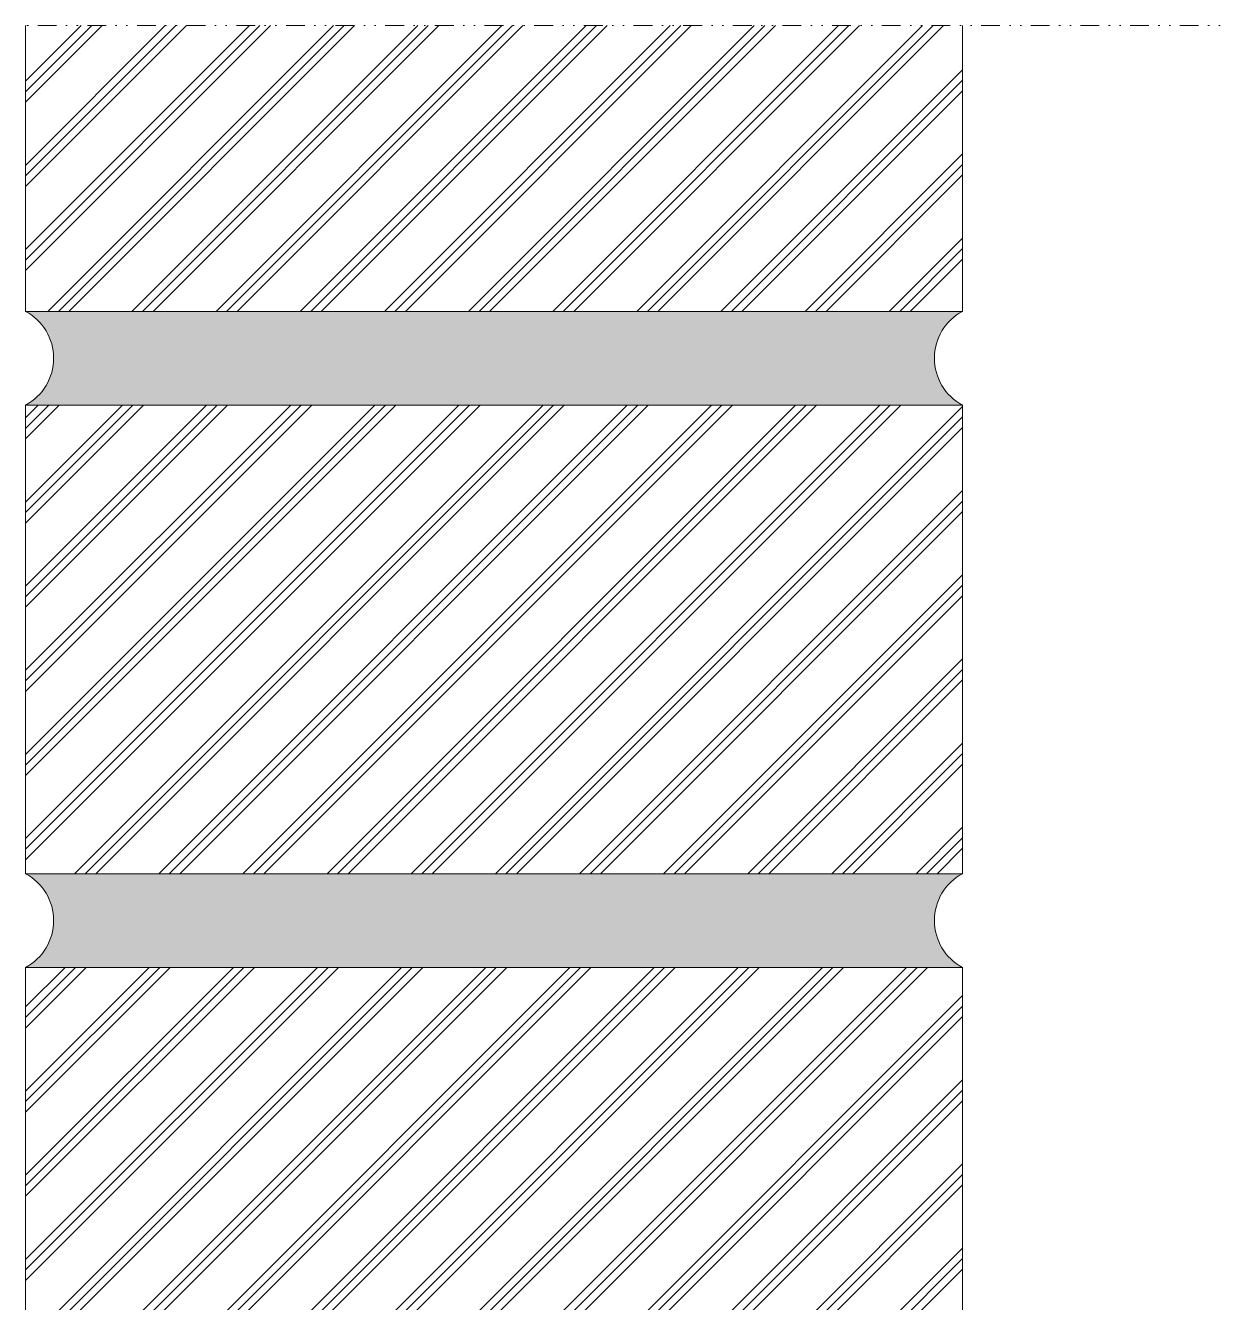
# Model space of a CAD drawing. Header units: millimetres. Extents: x 0 to 7790, y 0 to 17467.
# Drawn here: x 3018.5 to 3145.5, y 2058.7 to 2195 of the extents above; entities that cross this region are included whole.
import ezdxf

# ---------------------------------------------------------------- set-up
doc = ezdxf.new("R2010")
doc.units = ezdxf.units.MM
doc.linetypes.add('DIVIDE', pattern=[5.3, 2, -1, 0.15, -1, 0.15, -1])
doc.layers.get('0').update_dxf_attribs({"lineweight": 15})
for name, color, linetype, lineweight in [('_MB_konstrukcje_0.15', 251, 'Continuous', 15), ('_MB_kreskowanie_konstrukcje_0.09', 250, 'Continuous', 9), ('_MB_urwania_0.09', 133, 'DIVIDE', 9)]:
    doc.layers.add(name, color=color, linetype=linetype, lineweight=lineweight)
pattern_1 = [(45, (0, -5.5), (-4.49013, 4.49013), []), (45, (-0.561, -4.939), (-4.49013, 4.49013), []), (45, (-1.1225, -4.3775), (-4.49013, 4.49013), [])]
pattern_2 = [(37.5, (0, -5.5), (-0.080002, 2.447066), [0, -1.9304, 0, -2.159, 0, -2.06375]), (7.5, (0, -5.5), (2.247616, 3.584126), [0, -1.0414, 0, -1.7399, 0, -0.66675]), (327.5, (-1.562, -5.5), (3.954962, 0.007186), [0, -0.635, 0, -2.286, 0, -2.9845]), (317.5, (-1.562, -5.5), (3.817782, 1.114647), [0, -0.3175, 0, -1.4986, 0, -1.7145])]

# ---------------------------------------------------------------- blocks, each defined once
blk = doc.blocks.new('-MB-86_zabudowa_WO_OD_2')
at = {"layer": '_MB_kreskowanie_konstrukcje_0.09'}
h = blk.add_hatch(dxfattribs=at)
h.set_pattern_fill('PLAST', color=256, angle=45)
h.set_pattern_definition(pattern_1)
h.paths.add_polyline_path([(-87, 219.5), (-87, 250), (-187, 250), (-187, 219.5)])
h = blk.add_hatch(dxfattribs=at)
h.set_pattern_fill('AR-SAND', color=256, scale=0.05)
h.set_pattern_definition(pattern_2)
h.paths.add_polyline_path([(-187, 219.5, -0.6), (-187, 209.5), (-87, 209.5, -0.6), (-87, 219.5)])
h = blk.add_hatch(dxfattribs=at)
h.set_pattern_fill('PLAST', color=256, angle=45)
h.set_pattern_definition(pattern_1)
h.paths.add_polyline_path([(-87, 159.5), (-87, 209.5), (-187, 209.5), (-187, 159.5)])
h = blk.add_hatch(dxfattribs=at)
h.set_pattern_fill('AR-SAND', color=256, scale=0.05)
h.set_pattern_definition(pattern_2)
h.paths.add_polyline_path([(-187, 159.5, -0.6), (-187, 149.5), (-87, 149.5, -0.6), (-87, 159.5)])
h = blk.add_hatch(dxfattribs=at)
h.set_pattern_fill('PLAST', color=256, angle=45)
h.set_pattern_definition(pattern_1)
h.paths.add_polyline_path([(-87, 99.5), (-87, 149.5), (-187, 149.5), (-187, 99.5)])
at = {"layer": '_MB_konstrukcje_0.15'}
blk.add_lwpolyline([(-187, 250), (-187, 219.5), (-87, 219.5), (-87, 250)], dxfattribs=at)
for points in [[(-187, 209.5, 0.6), (-187, 219.5), (-87, 219.5, 0.6), (-87, 209.5)], [(-187, 149.5, 0.6), (-187, 159.5), (-87, 159.5, 0.6), (-87, 149.5)]]:
    blk.add_lwpolyline(points, format="xyb", close=True, dxfattribs=at)
for points in [[(-187, 159.5), (-87, 159.5), (-87, 209.5), (-187, 209.5)], [(-187, 99.5), (-87, 99.5), (-87, 149.5), (-187, 149.5)]]:
    blk.add_lwpolyline(points, close=True, dxfattribs=at)
at = {"layer": '_MB_urwania_0.09'}
blk.add_lwpolyline([(235, -10), (235, 250), (-187, 250)], dxfattribs=at)

msp = doc.modelspace()

# ---------------------------------------------------------------- block references
msp.add_blockref('-MB-86_zabudowa_WO_OD_2', (3205.5, 1945))

doc.saveas('drawing.dxf')
